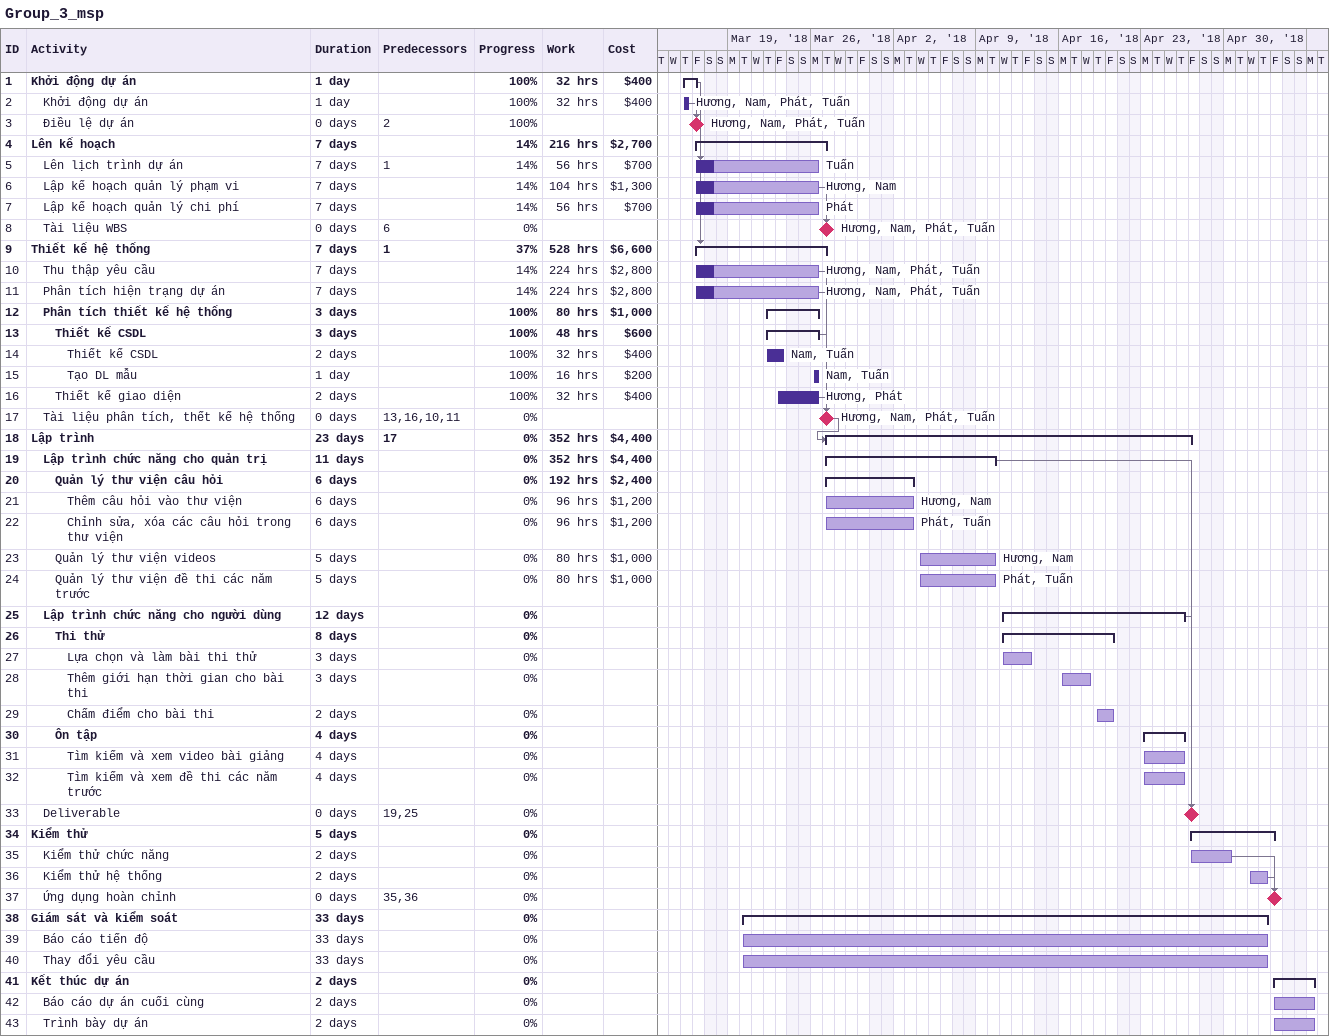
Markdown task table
Group_3_msp

| ID | Level | Task | Duration | Start | Finish | Predecessors | Resources | % complete | Work (h) | Cost ($) |
|---|---|---|---|---|---|---|---|---|---|---|
| 1 | 1 | **Khởi động dự án** | 1d | 2018-03-15 | 2018-03-16 |  |  | 100 | 32 | 400 |
| 2 | 2 | Khởi động dự án | 1d | 2018-03-15 | 2018-03-15 |  | Hương, Nam, Phát, Tuấn | 100 | 32 | 400 |
| 3 | 2 | Điều lệ dự án | 0d | 2018-03-16 | 2018-03-16 | 2 | Hương, Nam, Phát, Tuấn | 100 |  |  |
| 4 | 1 | **Lên kế hoạch** | 7d | 2018-03-16 | 2018-03-27 |  |  | 14 | 216 | 2700 |
| 5 | 2 | Lên lịch trình dự án | 7d | 2018-03-16 | 2018-03-26 | 1 | Tuấn | 14 | 56 | 700 |
| 6 | 2 | Lập kế hoạch quản lý phạm vi | 7d | 2018-03-16 | 2018-03-26 |  | Hương, Nam | 14 | 104 | 1300 |
| 7 | 2 | Lập kế hoạch quản lý chi phí | 7d | 2018-03-16 | 2018-03-26 |  | Phát | 14 | 56 | 700 |
| 8 | 2 | Tài liệu WBS | 0d | 2018-03-27 | 2018-03-27 | 6 | Hương, Nam, Phát, Tuấn | 0 |  |  |
| 9 | 1 | **Thiết kế hệ thống** | 7d | 2018-03-16 | 2018-03-27 | 1 |  | 37 | 528 | 6600 |
| 10 | 2 | Thu thập yêu cầu | 7d | 2018-03-16 | 2018-03-26 |  | Hương, Nam, Phát, Tuấn | 14 | 224 | 2800 |
| 11 | 2 | Phân tích hiện trạng dự án | 7d | 2018-03-16 | 2018-03-26 |  | Hương, Nam, Phát, Tuấn | 14 | 224 | 2800 |
| 12 | 2 | **Phân tích thiết kế hệ thống** | 3d | 2018-03-22 | 2018-03-26 |  |  | 100 | 80 | 1000 |
| 13 | 3 | **Thiết kế CSDL** | 3d | 2018-03-22 | 2018-03-26 |  |  | 100 | 48 | 600 |
| 14 | 4 | Thiết kế CSDL | 2d | 2018-03-22 | 2018-03-23 |  | Nam, Tuấn | 100 | 32 | 400 |
| 15 | 4 | Tạo DL mẫu | 1d | 2018-03-26 | 2018-03-26 |  | Nam, Tuấn | 100 | 16 | 200 |
| 16 | 3 | Thiết kế giao diện | 2d | 2018-03-23 | 2018-03-26 |  | Hương, Phát | 100 | 32 | 400 |
| 17 | 2 | Tài liệu phân tích, thết kế hệ thống | 0d | 2018-03-27 | 2018-03-27 | 13, 16, 10, 11 | Hương, Nam, Phát, Tuấn | 0 |  |  |
| 18 | 1 | **Lập trình** | 23d | 2018-03-27 | 2018-04-27 | 17 |  | 0 | 352 | 4400 |
| 19 | 2 | **Lập trình chức năng cho quản trị** | 11d | 2018-03-27 | 2018-04-10 |  |  | 0 | 352 | 4400 |
| 20 | 3 | **Quản lý thư viện câu hỏi** | 6d | 2018-03-27 | 2018-04-03 |  |  | 0 | 192 | 2400 |
| 21 | 4 | Thêm câu hỏi vào thư viện | 6d | 2018-03-27 | 2018-04-03 |  | Hương, Nam | 0 | 96 | 1200 |
| 22 | 4 | Chỉnh sửa, xóa các câu hỏi trong thư viện | 6d | 2018-03-27 | 2018-04-03 |  | Phát, Tuấn | 0 | 96 | 1200 |
| 23 | 3 | Quản lý thư viện videos | 5d | 2018-04-04 | 2018-04-10 |  | Hương, Nam | 0 | 80 | 1000 |
| 24 | 3 | Quản lý thư viện đề thi các năm trước | 5d | 2018-04-04 | 2018-04-10 |  | Phát, Tuấn | 0 | 80 | 1000 |
| 25 | 2 | **Lập trình chức năng cho người dùng** | 12d | 2018-04-11 | 2018-04-26 |  |  | 0 |  |  |
| 26 | 3 | **Thi thử** | 8d | 2018-04-11 | 2018-04-20 |  |  | 0 |  |  |
| 27 | 4 | Lựa chọn và làm bài thi thử | 3d | 2018-04-11 | 2018-04-13 |  |  | 0 |  |  |
| 28 | 4 | Thêm giới hạn thời gian cho bài thi | 3d | 2018-04-16 | 2018-04-18 |  |  | 0 |  |  |
| 29 | 4 | Chấm điểm cho bài thi | 2d | 2018-04-19 | 2018-04-20 |  |  | 0 |  |  |
| 30 | 3 | **Ôn tập** | 4d | 2018-04-23 | 2018-04-26 |  |  | 0 |  |  |
| 31 | 4 | Tìm kiếm và xem video bài giảng | 4d | 2018-04-23 | 2018-04-26 |  |  | 0 |  |  |
| 32 | 4 | Tìm kiếm và xem đề thi các năm trước | 4d | 2018-04-23 | 2018-04-26 |  |  | 0 |  |  |
| 33 | 2 | Deliverable | 0d | 2018-04-27 | 2018-04-27 | 19, 25 |  | 0 |  |  |
| 34 | 1 | **Kiểm thử** | 5d | 2018-04-27 | 2018-05-04 |  |  | 0 |  |  |
| 35 | 2 | Kiểm thử chức năng | 2d | 2018-04-27 | 2018-04-30 |  |  | 0 |  |  |
| 36 | 2 | Kiểm thử hệ thống | 2d | 2018-05-02 | 2018-05-03 |  |  | 0 |  |  |
| 37 | 2 | Ứng dụng hoàn chỉnh | 0d | 2018-05-04 | 2018-05-04 | 35, 36 |  | 0 |  |  |
| 38 | 1 | **Giám sát và kiểm soát** | 33d | 2018-03-20 | 2018-05-03 |  |  | 0 |  |  |
| 39 | 2 | Báo cáo tiến độ | 33d | 2018-03-20 | 2018-05-03 |  |  | 0 |  |  |
| 40 | 2 | Thay đổi yêu cầu | 33d | 2018-03-20 | 2018-05-03 |  |  | 0 |  |  |
| 41 | 1 | **Kết thúc dự án** | 2d | 2018-05-04 | 2018-05-07 |  |  | 0 |  |  |
| 42 | 2 | Báo cáo dự án cuối cùng | 2d | 2018-05-04 | 2018-05-07 |  |  | 0 |  |  |
| 43 | 2 | Trình bày dự án | 2d | 2018-05-04 | 2018-05-07 |  |  | 0 |  |  |
